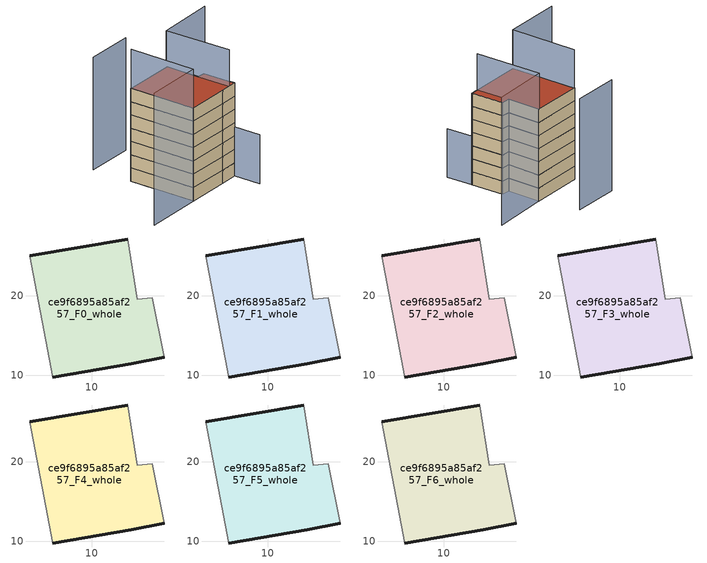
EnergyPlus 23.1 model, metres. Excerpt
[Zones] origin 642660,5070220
ce9f6895a85af257_F0_whole
 floor ground (EU_floor_Construction): 19.1,12.25 17.6,19.76 15.7,19.56 14.5,27.17 2.19,25.07 5.09,9.76 14.99,11.46 z0
 wall outside (EU_wall_Construction): 2.19,25.07 14.5,27.17 / 19.1,12.25 14.99,11.46 5.09,9.76 z0:3
 wall adiabatic (EU_wall_Construction): 5.09,9.76 2.19,25.07 / 14.5,27.17 15.7,19.56 17.6,19.76 19.1,12.25 z0:3
ce9f6895a85af257_F1_whole
 floor to ce9f6895a85af257_F0_whole (EU_floor_Construction): 19.1,12.25 17.6,19.76 15.7,19.56 14.5,27.17 2.19,25.07 5.09,9.76 14.99,11.46 z3
 wall outside (EU_wall_Construction): 2.19,25.07 14.5,27.17 / 19.1,12.25 14.99,11.46 5.09,9.76 z3:6
 wall adiabatic (EU_wall_Construction): 5.09,9.76 2.19,25.07 / 14.5,27.17 15.7,19.56 17.6,19.76 19.1,12.25 z3:6
ce9f6895a85af257_F2_whole
 floor to ce9f6895a85af257_F1_whole (EU_floor_Construction): 19.1,12.25 17.6,19.76 15.7,19.56 14.5,27.17 2.19,25.07 5.09,9.76 14.99,11.46 z6
 wall outside (EU_wall_Construction): 2.19,25.07 14.5,27.17 / 19.1,12.25 14.99,11.46 5.09,9.76 z6:9
 wall adiabatic (EU_wall_Construction): 5.09,9.76 2.19,25.07 / 14.5,27.17 15.7,19.56 17.6,19.76 19.1,12.25 z6:9
ce9f6895a85af257_F3_whole
 floor to ce9f6895a85af257_F2_whole (EU_floor_Construction): 19.1,12.25 17.6,19.76 15.7,19.56 14.5,27.17 2.19,25.07 5.09,9.76 14.99,11.46 z9
 wall outside (EU_wall_Construction): 2.19,25.07 14.5,27.17 / 19.1,12.25 14.99,11.46 5.09,9.76 z9:12
 wall adiabatic (EU_wall_Construction): 5.09,9.76 2.19,25.07 / 14.5,27.17 15.7,19.56 17.6,19.76 19.1,12.25 z9:12
ce9f6895a85af257_F4_whole
 floor to ce9f6895a85af257_F3_whole (EU_floor_Construction): 19.1,12.25 17.6,19.76 15.7,19.56 14.5,27.17 2.19,25.07 5.09,9.76 14.99,11.46 z12
 wall outside (EU_wall_Construction): 2.19,25.07 14.5,27.17 / 19.1,12.25 14.99,11.46 5.09,9.76 z12:15
 wall adiabatic (EU_wall_Construction): 5.09,9.76 2.19,25.07 / 14.5,27.17 15.7,19.56 17.6,19.76 19.1,12.25 z12:15
ce9f6895a85af257_F5_whole
 floor to ce9f6895a85af257_F4_whole (EU_floor_Construction): 19.1,12.25 17.6,19.76 15.7,19.56 14.5,27.17 2.19,25.07 5.09,9.76 14.99,11.46 z15
 wall outside (EU_wall_Construction): 2.19,25.07 14.5,27.17 / 19.1,12.25 14.99,11.46 5.09,9.76 z15:18
 wall adiabatic (EU_wall_Construction): 5.09,9.76 2.19,25.07 / 14.5,27.17 15.7,19.56 17.6,19.76 19.1,12.25 z15:18
ce9f6895a85af257_F6_whole
 floor to ce9f6895a85af257_F5_whole (EU_floor_Construction): 19.1,12.25 17.6,19.76 15.7,19.56 14.5,27.17 2.19,25.07 5.09,9.76 14.99,11.46 z18
 wall outside (EU_wall_Construction): 2.19,25.07 14.5,27.17 / 19.1,12.25 14.99,11.46 5.09,9.76 z18:21
 wall adiabatic (EU_wall_Construction): 5.09,9.76 2.19,25.07 / 14.5,27.17 15.7,19.56 17.6,19.76 19.1,12.25 z18:21
 roof outside (EU_roof_Construction): 14.5,27.17 15.7,19.56 17.6,19.76 19.1,12.25 14.99,11.46 5.09,9.76 2.19,25.07 z21
shading: 20.2,6.15 18.98,12.23 z0:11.1; 2.38,25.12 5.09,9.76 / 5.09,9.76 -8.21,7.41 z0:29.8; 17.23,11.88 14.19,27.11 / 14.19,27.11 27.57,29.78 z0:29.2; 11.21,35.93 0.39,34.08 z0:25.4
[Building]
EU S2 Campaign: North Axis=0; Terrain=City; Solar Distribution=FullExterior
[Site:Location]
Lyon-Bron: Latitude=45.75; Longitude=5; Time Zone=1; Elevation=198
[SizingPeriod:WeatherFileDays]
AnnualSizingPeriod: Begin Month=1; Begin Day of Month=1; End Month=12; End Day of Month=31; Day of Week for Start Day=Monday; Use Weather File Daylight Saving Period=No; Use Weather File Rain and Snow Indicators=No
[MATERIAL]
EU_InternalMass_Material: Roughness=MediumRough; Thickness=0.1; Conductivity=1; Density=1800; Specific Heat=900; Thermal Absorptance=0.9; Solar Absorptance=0.7; Visible Absorptance=0.7
[MATERIAL:NOMASS] Roughness=MediumRough; Thermal Absorptance=0.9; Solar Absorptance=0.7; Visible Absorptance=0.7
Name | Thermal Resistance
EU_wall_NoMass | 0.776494
EU_roof_NoMass | 0.486893
EU_floor_NoMass | 0.421597
[CONSTRUCTION]
EU_wall_Construction: EU_wall_NoMass
EU_roof_Construction: EU_roof_NoMass
EU_floor_Construction: EU_floor_NoMass
EU_InternalMass_Construction: EU_InternalMass_Material
[ZONE] Type=1; Multiplier=1; Ceiling Height=autocalculate; Volume=620.115; Floor Area=autocalculate; Part of Total Floor Area=Yes
ce9f6895a85af257_F0_whole; ce9f6895a85af257_F1_whole; ce9f6895a85af257_F2_whole; ce9f6895a85af257_F3_whole; ce9f6895a85af257_F4_whole; ce9f6895a85af257_F5_whole; ce9f6895a85af257_F6_whole
[INTERNALMASS] Construction=EU_InternalMass_Construction; Surface Area=206.705
Name | Zone or ZoneList
ce9f6895a85af257_F0_whole_EU_InternalMass | ce9f6895a85af257_F0_whole
ce9f6895a85af257_F1_whole_EU_InternalMass | ce9f6895a85af257_F1_whole
ce9f6895a85af257_F2_whole_EU_InternalMass | ce9f6895a85af257_F2_whole
ce9f6895a85af257_F3_whole_EU_InternalMass | ce9f6895a85af257_F3_whole
ce9f6895a85af257_F4_whole_EU_InternalMass | ce9f6895a85af257_F4_whole
ce9f6895a85af257_F5_whole_EU_InternalMass | ce9f6895a85af257_F5_whole
ce9f6895a85af257_F6_whole_EU_InternalMass | ce9f6895a85af257_F6_whole
[OTHEREQUIPMENT] Fuel Type=Electricity; Design Level Calculation Method=Watts/Area; Power per Zone Floor Area=1; Fraction Latent=0; Fraction Radiant=0; Fraction Lost=0; Carbon Dioxide Generation Rate=0; EndUse Subcategory=EU_Step8_InternalGains
Name | Zone or ZoneList or Space or SpaceList | Schedule
EU_Step8_InternalGain_ce9f6895a85af257_F0_whole_f000 | ce9f6895a85af257_F0_whole | EU_Step8_GainSchedule_ce9f6895a85af257_F0_whole_f000
EU_Step8_InternalGain_ce9f6895a85af257_F1_whole_f000 | ce9f6895a85af257_F1_whole | EU_Step8_GainSchedule_ce9f6895a85af257_F1_whole_f000
EU_Step8_InternalGain_ce9f6895a85af257_F2_whole_f000 | ce9f6895a85af257_F2_whole | EU_Step8_GainSchedule_ce9f6895a85af257_F2_whole_f000
EU_Step8_InternalGain_ce9f6895a85af257_F3_whole_f000 | ce9f6895a85af257_F3_whole | EU_Step8_GainSchedule_ce9f6895a85af257_F3_whole_f000
EU_Step8_InternalGain_ce9f6895a85af257_F4_whole_f000 | ce9f6895a85af257_F4_whole | EU_Step8_GainSchedule_ce9f6895a85af257_F4_whole_f000
EU_Step8_InternalGain_ce9f6895a85af257_F5_whole_f000 | ce9f6895a85af257_F5_whole | EU_Step8_GainSchedule_ce9f6895a85af257_F5_whole_f000
EU_Step8_InternalGain_ce9f6895a85af257_F6_whole_f000 | ce9f6895a85af257_F6_whole | EU_Step8_GainSchedule_ce9f6895a85af257_F6_whole_f000
[ZONEVENTILATION:DESIGNFLOWRATE] Schedule=EU_AlwaysOn; Design Flow Rate Calculation Method=AirChanges/Hour; Air Changes per Hour=0.693814; Ventilation Type=Natural; Fan Pressure Rise=0; Fan Total Efficiency=1; Constant Term Coefficient=1; Temperature Term Coefficient=0; Velocity Term Coefficient=0; Velocity Squared Term Coefficient=0; Minimum Indoor Temperature=-100; Maximum Indoor Temperature=100; Delta Temperature=-100; Minimum Outdoor Temperature=-100; Maximum Outdoor Temperature=100; Maximum Wind Speed=40
Name | Zone or ZoneList or Space or SpaceList
EU_ConstantAir_ce9f6895a85af257_F0_whole | ce9f6895a85af257_F0_whole
EU_ConstantAir_ce9f6895a85af257_F1_whole | ce9f6895a85af257_F1_whole
EU_ConstantAir_ce9f6895a85af257_F2_whole | ce9f6895a85af257_F2_whole
EU_ConstantAir_ce9f6895a85af257_F3_whole | ce9f6895a85af257_F3_whole
EU_ConstantAir_ce9f6895a85af257_F4_whole | ce9f6895a85af257_F4_whole
EU_ConstantAir_ce9f6895a85af257_F5_whole | ce9f6895a85af257_F5_whole
EU_ConstantAir_ce9f6895a85af257_F6_whole | ce9f6895a85af257_F6_whole
[HVACTEMPLATE:THERMOSTAT] Constant Heating Setpoint=20; Constant Cooling Setpoint=50
EU_HeatOnly_ce9f6895a85af257_F0_whole; EU_HeatOnly_ce9f6895a85af257_F1_whole; EU_HeatOnly_ce9f6895a85af257_F2_whole; EU_HeatOnly_ce9f6895a85af257_F3_whole; EU_HeatOnly_ce9f6895a85af257_F4_whole; EU_HeatOnly_ce9f6895a85af257_F5_whole; EU_HeatOnly_ce9f6895a85af257_F6_whole
[HVACTEMPLATE:ZONE:IDEALLOADSAIRSYSTEM] System Availability Schedule=EU_AlwaysOn; Maximum Heating Supply Air Temperature=50; Minimum Cooling Supply Air Temperature=13; Maximum Heating Supply Air Humidity Ratio=0.0156; Minimum Cooling Supply Air Humidity Ratio=0.0077; Heating Limit=NoLimit; Cooling Limit=NoLimit; Heating Availability Schedule=EU_AlwaysOn; Cooling Availability Schedule=EU_CoolingOff; Dehumidification Control Type=ConstantSensibleHeatRatio; Cooling Sensible Heat Ratio=0.7; Dehumidification Setpoint=60; Humidification Control Type=None; Humidification Setpoint=30; Outdoor Air Method=None; Outdoor Air Flow Rate per Person=0.00944; Outdoor Air Flow Rate per Zone Floor Area=0; Outdoor Air Flow Rate per Zone=0; Demand Controlled Ventilation Type=None; Outdoor Air Economizer Type=NoEconomizer; Heat Recovery Type=None; Sensible Heat Recovery Effectiveness=0.7; Latent Heat Recovery Effectiveness=0.65
Name | Template Thermostat
ce9f6895a85af257_F0_whole | EU_HeatOnly_ce9f6895a85af257_F0_whole
ce9f6895a85af257_F1_whole | EU_HeatOnly_ce9f6895a85af257_F1_whole
ce9f6895a85af257_F2_whole | EU_HeatOnly_ce9f6895a85af257_F2_whole
ce9f6895a85af257_F3_whole | EU_HeatOnly_ce9f6895a85af257_F3_whole
ce9f6895a85af257_F4_whole | EU_HeatOnly_ce9f6895a85af257_F4_whole
ce9f6895a85af257_F5_whole | EU_HeatOnly_ce9f6895a85af257_F5_whole
ce9f6895a85af257_F6_whole | EU_HeatOnly_ce9f6895a85af257_F6_whole
[SIZING:ZONE] Zone Cooling Design Supply Air Temperature Input Method=SupplyAirTemperature; Zone Cooling Design Supply Air Temperature=13; Zone Heating Design Supply Air Temperature Input Method=SupplyAirTemperature; Zone Heating Design Supply Air Temperature=50; Zone Cooling Design Supply Air Humidity Ratio=0.008; Zone Heating Design Supply Air Humidity Ratio=0.008; Cooling Design Air Flow Method=DesignDay; Cooling Design Air Flow Rate=0; Cooling Minimum Air Flow per Zone Floor Area=0.000762; Cooling Minimum Air Flow=0; Cooling Minimum Air Flow Fraction=0.2; Heating Design Air Flow Method=DesignDay; Heating Design Air Flow Rate=0; Heating Maximum Air Flow per Zone Floor Area=0.002032; Heating Maximum Air Flow=0.141576; Heating Maximum Air Flow Fraction=0.3; Account for Dedicated Outdoor Air System=No; Dedicated Outdoor Air System Control Strategy=NeutralSupplyAir; Dedicated Outdoor Air Low Setpoint Temperature for Design=autosize; Dedicated Outdoor Air High Setpoint Temperature for Design=autosize; Zone Load Sizing Method=Sensible Load Only No Latent Load; Zone Latent Cooling Design Supply Air Humidity Ratio Input Method=HumidityRatioDifference; Zone Cooling Design Supply Air Humidity Ratio Difference=0.005; Zone Latent Heating Design Supply Air Humidity Ratio Input Method=HumidityRatioDifference; Zone Humidification Design Supply Air Humidity Ratio Difference=0.005
ce9f6895a85af257_F0_whole; ce9f6895a85af257_F1_whole; ce9f6895a85af257_F2_whole; ce9f6895a85af257_F3_whole; ce9f6895a85af257_F4_whole; ce9f6895a85af257_F5_whole; ce9f6895a85af257_F6_whole
[SCHEDULE:CONSTANT]
Name | Hourly Value
EU_AlwaysOn | 1
EU_CoolingOff | 0
[SCHEDULE:FILE] Column Number=1; Rows to Skip at Top=0; Number of Hours of Data=8760; Column Separator=Comma; Interpolate to Timestep=No; Minutes per Item=60; Adjust Schedule for Daylight Savings=Yes
Name | File
EU_Step8_GainSchedule_ce9f6895a85af257_F0_whole_f000 | ../../schedules/ce9f6895a85af257/ce9f6895a85af257_F0_whole_f000_gain.csv
EU_Step8_GainSchedule_ce9f6895a85af257_F1_whole_f000 | ../../schedules/ce9f6895a85af257/ce9f6895a85af257_F1_whole_f000_gain.csv
EU_Step8_GainSchedule_ce9f6895a85af257_F2_whole_f000 | ../../schedules/ce9f6895a85af257/ce9f6895a85af257_F2_whole_f000_gain.csv
EU_Step8_GainSchedule_ce9f6895a85af257_F3_whole_f000 | ../../schedules/ce9f6895a85af257/ce9f6895a85af257_F3_whole_f000_gain.csv
EU_Step8_GainSchedule_ce9f6895a85af257_F4_whole_f000 | ../../schedules/ce9f6895a85af257/ce9f6895a85af257_F4_whole_f000_gain.csv
EU_Step8_GainSchedule_ce9f6895a85af257_F5_whole_f000 | ../../schedules/ce9f6895a85af257/ce9f6895a85af257_F5_whole_f000_gain.csv
EU_Step8_GainSchedule_ce9f6895a85af257_F6_whole_f000 | ../../schedules/ce9f6895a85af257/ce9f6895a85af257_F6_whole_f000_gain.csv
